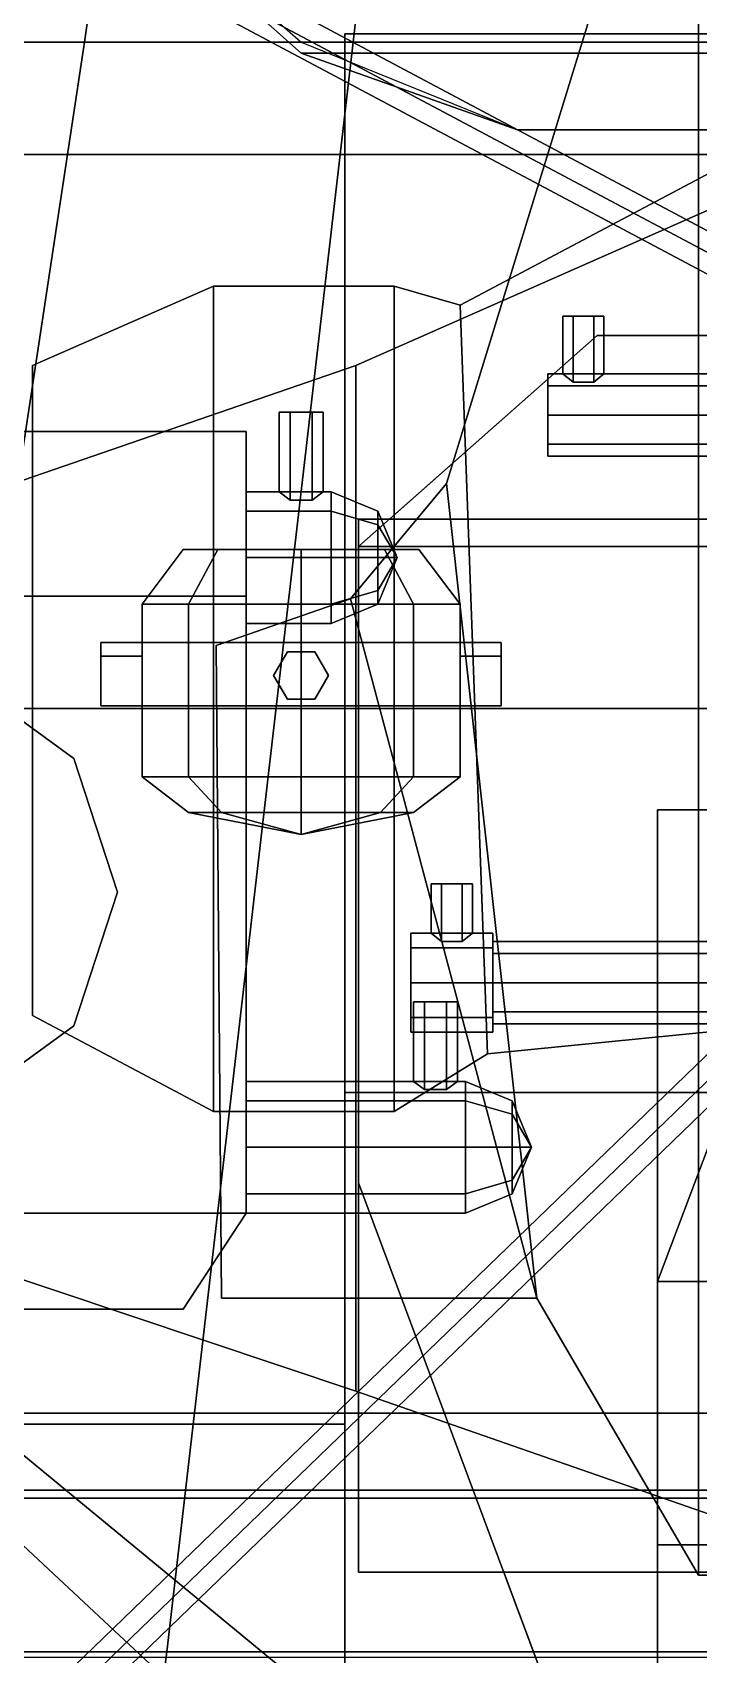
# Model space of a CAD drawing. Extents: x -14 to 14, y -80 to 101.
# Drawn here: x -4.48 to -2.05, y 37.86 to 43.77 of the extents above; entities that cross this region are included whole.
import ezdxf

# ---------------------------------------------------------------- set-up
doc = ezdxf.new("R2010")
doc.units = 0
doc.layers.get('0').update_dxf_attribs({"linetype": 'CONTINUOUS'})
for name, color, linetype in [('CITADELLE', 3, 'CONTINUOUS'), ('PLATFORMS', 6, 'CONTINUOUS'), ('RANGEFINDERS', 2, 'CONTINUOUS'), ('SUPERSTRUCTURE', 4, 'CONTINUOUS')]:
    doc.layers.add(name, color=color, linetype=linetype)

msp = doc.modelspace()

# ---------------------------------------------------------------- linework, layer by layer
for points in [[(-5.47, 49.67, -8.76), (-4.32, 49.67, -9.13), (-5.1, 43.74, -9.13), (-6.47, 43.74, -8.76)], [(-4.32, 49.67, -9.13), (-3.44, 49.67, -9.3), (-4.29, 43.74, -9.3), (-5.1, 43.74, -9.13)], [(-3.44, 49.67, -9.3), (-2.64, 49.67, -9.42), (-3.31, 43.74, -9.42), (-4.29, 43.74, -9.3)], [(-2.64, 49.67, -9.42), (-1.03, 49.67, -9.51), (-1.23, 43.74, -9.51), (-3.31, 43.74, -9.42)], [(-5.1, 43.74, -9.13), (-4.29, 43.74, -9.3), (-5.18, 37.87, -9.3), (-6.04, 37.87, -9.13)], [(-4.29, 43.74, -9.3), (-3.31, 43.74, -9.42), (-3.99, 37.87, -9.42), (-5.18, 37.87, -9.3)], [(-3.31, 43.74, -9.42), (-1.23, 43.74, -9.51), (-2.01, 37.87, -9.51), (-3.99, 37.87, -9.42)], [(-5.18, 37.87, -9.3), (-3.99, 37.87, -9.42), (-4.76, 31.98, -9.42), (-5.91, 31.98, -9.3)], [(-3.99, 37.87, -9.42), (-2.01, 37.87, -9.51), (-2.49, 31.98, -9.51), (-4.76, 31.98, -9.42)], [(-2.01, 37.87, -9.51), (0, 37.87, -9.55), (0, 31.98, -9.55), (-2.49, 31.98, -9.51)]]:
    msp.add_3dface(points)
at = {"layer": 'CITADELLE'}
for points in [[(9.78, 47.5, 4.59), (-9.78, 47.5, 4.59), (-10.26, 43.33, 4.59), (10.26, 43.33, 4.59)], [(10.26, 43.33, 4.59), (-10.26, 43.33, 4.59), (-10.78, 37.85, 4.59), (10.78, 37.85, 4.59)]]:
    msp.add_3dface(points, dxfattribs=at)
at = {"layer": 'PLATFORMS'}
for points in [[(-4.7, 46.74, 8.67), (-4.7, 38.46, 8.67), (4.7, 38.46, 8.67), (4.7, 46.74, 8.67)], [(4.7, 46.74, 8.45), (4.7, 38.46, 8.45), (-4.7, 38.46, 8.45), (-4.7, 46.74, 8.45)], [(0, 46.73, 27.2), (0, 38.15, 27.2), (-2.05, 38.15, 27.2), (-2.05, 45.12, 27.2)], [(-2.05, 38.15, 27.35), (0, 38.15, 27.35), (0, 46.73, 27.35), (-2.05, 45.12, 27.35)], [(0.0329, 41.9618, 27.28), (0, 41.9, 27.21), (-8.388, 46.36, 27.21), (-8.3551, 46.4218, 27.28)], [(0, 41.9, 27.35), (0.0329, 41.9618, 27.28), (-8.3551, 46.4218, 27.28), (-8.388, 46.36, 27.35)], [(-0.0329, 41.8382, 27.28), (0, 41.9, 27.35), (-8.388, 46.36, 27.35), (-8.4209, 46.2982, 27.28)], [(0, 41.9, 27.21), (-0.0329, 41.8382, 27.28), (-8.4209, 46.2982, 27.28), (-8.388, 46.36, 27.21)], [(-2.05, 45.12, 27.2), (-2.05, 38.15, 27.2), (-2.64, 39.16, 27.2), (-2.97, 42.13, 27.2)], [(-2.64, 39.16, 27.35), (-2.05, 38.15, 27.35), (-2.05, 45.12, 27.35), (-2.97, 42.13, 27.35)], [(-2.97, 42.13, 27.35), (-2.05, 45.12, 27.35), (-2.05, 45.12, 27.2), (-2.97, 42.13, 27.2)], [(-4.7, 44.66, 10.78), (-4.7, 38.74, 10.78), (4.7, 38.74, 10.78), (4.7, 44.66, 10.78)], [(4.7, 44.66, 10.56), (4.7, 38.74, 10.56), (-4.7, 38.74, 10.56), (-4.7, 44.66, 10.56)], [(-4.7, 44.66, 12.89), (-4.7, 38.43, 12.89), (4.7, 38.43, 12.89), (4.7, 44.66, 12.89)], [(4.7, 44.66, 12.67), (4.7, 38.43, 12.67), (-4.7, 38.43, 12.67), (-4.7, 44.66, 12.67)], [(-4.7, 44.66, 15.03), (-4.7, 37.45, 15.03), (4.7, 37.45, 15.03), (4.7, 44.66, 15.03)], [(4.7, 44.66, 14.81), (4.7, 37.45, 14.81), (-4.7, 37.45, 14.81), (-4.7, 44.66, 14.81)], [(4.14, 44.27, 14.81), (3.5, 43.7, 14.81), (-3.5, 43.7, 14.81), (-4.14, 44.27, 14.81)], [(-4.14, 44.27, 14.81), (-3.5, 43.7, 14.81), (-3.5, 43.7, 15.03), (-4.14, 44.27, 15.03)], [(-3.5, 43.74, 15.53), (3.5, 43.74, 15.53), (4.1, 44.27, 15.53), (-4.1, 44.27, 15.53)], [(-2.71, 43.42, 15.53), (2.71, 43.42, 15.53), (3.5, 43.74, 15.53), (-3.5, 43.74, 15.53)], [(3.5, 43.7, 14.81), (2.71, 43.42, 14.81), (-2.71, 43.42, 14.81), (-3.5, 43.7, 14.81)], [(-3.5, 43.7, 14.81), (-2.71, 43.42, 14.81), (-2.71, 43.42, 15.03), (-3.5, 43.7, 15.03)], [(-1.01, 43.57, 19.55), (-0.75, 37.9334, 19.55), (-3.3, 38.82, 19.55), (-3.3, 42.56, 19.55)], [(-1.01, 43.57, 19.77), (-1.01, 43.57, 19.55), (-3.3, 42.56, 19.55), (-3.3, 42.56, 19.77)], [(-3.3, 42.56, 19.77), (-3.3, 38.82, 19.77), (-0.75, 37.9334, 19.77), (-1.01, 43.57, 19.77)], [(-1.41, 43.58, 23.83), (-1.41, 40.19, 23.83), (-2.82, 40.05, 23.83), (-2.92, 42.78, 23.83)], [(-2.82, 40.05, 23.98), (-1.41, 40.19, 23.98), (-1.41, 43.58, 23.98), (-2.92, 42.78, 23.98)], [(-2.92, 42.78, 23.98), (-1.41, 43.58, 23.98), (-1.41, 43.58, 23.83), (-2.92, 42.78, 23.83)], [(-2.71, 43.42, 14.81), (2.71, 43.42, 14.81), (2.71, 43.42, 15.53), (-2.71, 43.42, 15.53)], [(-3.82, 42.85, 23.83), (-3.82, 39.84, 23.83), (-4.48, 40.19, 23.83), (-4.48, 42.56, 23.83)], [(-4.48, 40.19, 23.98), (-3.82, 39.84, 23.98), (-3.82, 42.85, 23.98), (-4.48, 42.56, 23.98)], [(-4.48, 42.56, 23.98), (-3.82, 42.85, 23.98), (-3.82, 42.85, 23.83), (-4.48, 42.56, 23.83)], [(-3.16, 42.85, 23.83), (-3.16, 39.84, 23.83), (-3.82, 39.84, 23.83), (-3.82, 42.85, 23.83)], [(-3.82, 39.84, 23.98), (-3.16, 39.84, 23.98), (-3.16, 42.85, 23.98), (-3.82, 42.85, 23.98)], [(-3.82, 42.85, 23.98), (-3.16, 42.85, 23.98), (-3.16, 42.85, 23.83), (-3.82, 42.85, 23.83)], [(-2.92, 42.78, 23.83), (-2.82, 40.05, 23.83), (-3.16, 39.84, 23.83), (-3.16, 42.85, 23.83)], [(-3.16, 39.84, 23.98), (-2.82, 40.05, 23.98), (-2.92, 42.78, 23.98), (-3.16, 42.85, 23.98)], [(-3.16, 42.85, 23.98), (-2.92, 42.78, 23.98), (-2.92, 42.78, 23.83), (-3.16, 42.85, 23.83)], [(-5.51, 41.8, 19.77), (-5.51, 39.56, 19.77), (-3.3, 38.82, 19.77), (-3.3, 42.56, 19.77)], [(-3.3, 42.56, 19.77), (-3.3, 42.56, 19.55), (-5.51, 41.8, 19.55), (-5.51, 41.8, 19.77)], [(-3.3, 42.56, 19.55), (-3.3, 38.82, 19.55), (-5.51, 39.56, 19.55), (-5.51, 41.8, 19.55)], [(-2.97, 42.13, 27.2), (-2.64, 39.16, 27.2), (-2.64, 39.16, 27.2), (-3.32, 41.71, 27.2)], [(-2.64, 39.16, 27.35), (-2.64, 39.16, 27.35), (-2.97, 42.13, 27.35), (-3.32, 41.71, 27.35)], [(-3.32, 41.71, 27.35), (-2.97, 42.13, 27.35), (-2.97, 42.13, 27.2), (-3.32, 41.71, 27.2)], [(3.29, 42, 18.92), (3.29, 38.16, 18.92), (-3.29, 38.16, 18.92), (-3.29, 42, 18.92)], [(-3.29, 42, 19.06), (-3.29, 38.16, 19.06), (3.29, 38.16, 19.06), (3.29, 42, 19.06)], [(-3.29, 42, 18.92), (-3.29, 38.16, 18.92), (-3.29, 38.16, 19.06), (-3.29, 42, 19.06)], [(3.29, 42, 18.92), (-3.29, 42, 18.92), (-3.29, 42, 19.06), (3.29, 42, 19.06)], [(-0.0486, 41.9504, 27.28), (0, 41.9, 27.21), (-6.8337, 35.3007, 27.21), (-6.8824, 35.3511, 27.28)], [(0, 41.9, 27.35), (-0.0486, 41.9504, 27.28), (-6.8824, 35.3511, 27.28), (-6.8337, 35.3007, 27.35)], [(0.0486, 41.8496, 27.28), (0, 41.9, 27.35), (-6.8337, 35.3007, 27.35), (-6.7851, 35.2504, 27.28)], [(0, 41.9, 27.21), (0.0486, 41.8496, 27.28), (-6.7851, 35.2504, 27.28), (-6.8337, 35.3007, 27.21)], [(-3.32, 41.71, 27.2), (-2.64, 39.16, 27.2), (-3.79, 39.16, 27.2), (-3.81, 41.54, 27.2)], [(-3.79, 39.16, 27.35), (-2.64, 39.16, 27.35), (-3.32, 41.71, 27.35), (-3.81, 41.54, 27.35)], [(-3.81, 41.54, 27.35), (-3.32, 41.71, 27.35), (-3.32, 41.71, 27.2), (-3.81, 41.54, 27.2)], [(-3.81, 41.54, 27.2), (-3.79, 39.16, 27.2), (-3.79, 39.16, 27.35), (-3.81, 41.54, 27.35)], [(-4.7, 41.31, 17.08), (-4.7, 35.81, 17.08), (4.7, 35.81, 17.08), (4.7, 41.31, 17.08)], [(4.7, 41.31, 17.08), (4.7, 41.31, 16.86), (-4.7, 41.31, 16.86), (-4.7, 41.31, 17.08)], [(4.7, 41.31, 16.86), (4.7, 35.81, 16.86), (-4.7, 35.81, 16.86), (-4.7, 41.31, 16.86)], [(-4.48, 40.19, 23.83), (-3.82, 39.84, 23.83), (-3.82, 39.84, 23.98), (-4.48, 40.19, 23.98)], [(-2.82, 40.05, 23.83), (-1.41, 40.19, 23.83), (-1.41, 40.19, 23.98), (-2.82, 40.05, 23.98)], [(-3.16, 39.84, 23.83), (-2.82, 40.05, 23.83), (-2.82, 40.05, 23.98), (-3.16, 39.84, 23.98)], [(-3.82, 39.84, 23.83), (-3.16, 39.84, 23.83), (-3.16, 39.84, 23.98), (-3.82, 39.84, 23.98)], [(-5.51, 39.56, 19.77), (-5.51, 39.56, 19.55), (-3.3, 38.82, 19.55), (-3.3, 38.82, 19.77)], [(-3.79, 39.16, 27.2), (-2.64, 39.16, 27.2), (-2.64, 39.16, 27.35), (-3.79, 39.16, 27.35)], [(-2.64, 39.16, 27.2), (-2.05, 38.15, 27.2), (-2.05, 38.15, 27.35), (-2.64, 39.16, 27.35)], [(-3.3, 38.82, 19.77), (-3.3, 38.82, 19.55), (-0.75, 37.9334, 19.55), (-0.75, 37.9334, 19.77)], [(-4.7, 38.74, 10.78), (-2.15, 36.64, 10.78), (2.15, 36.64, 10.78), (4.7, 38.74, 10.78)], [(-4.7, 38.74, 10.56), (-2.15, 36.64, 10.56), (-2.15, 36.64, 10.78), (-4.7, 38.74, 10.78)], [(4.7, 38.74, 10.56), (2.15, 36.64, 10.56), (-2.15, 36.64, 10.56), (-4.7, 38.74, 10.56)], [(-4.7, 38.46, 8.67), (-4.7, 38.46, 8.45), (4.7, 38.46, 8.45), (4.7, 38.46, 8.67)], [(-4.7, 38.43, 12.89), (-2.15, 36.05, 12.89), (2.15, 36.05, 12.89), (4.7, 38.43, 12.89)], [(-4.7, 38.43, 12.67), (-2.15, 36.05, 12.67), (-2.15, 36.05, 12.89), (-4.7, 38.43, 12.89)], [(4.7, 38.43, 12.67), (2.15, 36.05, 12.67), (-2.15, 36.05, 12.67), (-4.7, 38.43, 12.67)], [(-3.29, 38.16, 18.92), (-0.75, 38.16, 18.92), (-0.75, 38.16, 19.06), (-3.29, 38.16, 19.06)]]:
    msp.add_3dface(points, dxfattribs=at)
at = {"layer": 'RANGEFINDERS'}
for points in [[(-2.545, 42.53, 30.16), (-2.5075, 42.5, 30.225), (-2.5075, 42.74, 30.225), (-2.545, 42.74, 30.16)], [(-2.5075, 42.5, 30.095), (-2.545, 42.53, 30.16), (-2.545, 42.74, 30.16), (-2.5075, 42.74, 30.095)], [(-2.4325, 42.74, 30.095), (-2.5075, 42.74, 30.095), (-2.545, 42.74, 30.16), (-2.395, 42.74, 30.16)], [(-2.395, 42.74, 30.16), (-2.545, 42.74, 30.16), (-2.5075, 42.74, 30.225), (-2.4325, 42.74, 30.225)], [(-2.5075, 42.5, 30.225), (-2.4325, 42.5, 30.225), (-2.4325, 42.74, 30.225), (-2.5075, 42.74, 30.225)], [(-2.4325, 42.5, 30.095), (-2.5075, 42.5, 30.095), (-2.5075, 42.74, 30.095), (-2.4325, 42.74, 30.095)], [(-2.4325, 42.5, 30.225), (-2.395, 42.53, 30.16), (-2.395, 42.74, 30.16), (-2.4325, 42.74, 30.225)], [(-2.395, 42.53, 30.16), (-2.4325, 42.5, 30.095), (-2.4325, 42.74, 30.095), (-2.395, 42.74, 30.16)], [(-2.6, 42.53, 30.16), (-2.6, 42.2739, 30.2661), (-2.6, 42.38, 30.31), (-2.6, 42.4861, 30.2661)], [(-2.6, 42.4861, 30.0539), (-2.6, 42.23, 30.16), (-2.6, 42.2739, 30.2661), (-2.6, 42.53, 30.16)], [(-1.18, 42.4861, 30.2661), (-1.18, 42.53, 30.16), (-2.6, 42.53, 30.16), (-2.6, 42.4861, 30.2661)], [(-1.18, 42.53, 30.16), (-1.18, 42.4861, 30.0539), (-2.6, 42.4861, 30.0539), (-2.6, 42.53, 30.16)], [(-2.6, 42.38, 30.01), (-2.6, 42.2739, 30.0539), (-2.6, 42.23, 30.16), (-2.6, 42.4861, 30.0539)], [(-1.18, 42.4861, 30.0539), (-1.18, 42.38, 30.01), (-2.6, 42.38, 30.01), (-2.6, 42.4861, 30.0539)], [(-1.18, 42.38, 30.31), (-1.18, 42.4861, 30.2661), (-2.6, 42.4861, 30.2661), (-2.6, 42.38, 30.31)], [(-3.58, 42.1, 21.3), (-3.54, 42.07, 21.3693), (-3.54, 42.39, 21.3693), (-3.58, 42.39, 21.3)], [(-3.54, 42.07, 21.2307), (-3.58, 42.1, 21.3), (-3.58, 42.39, 21.3), (-3.54, 42.39, 21.2307)], [(-3.54, 42.39, 21.3693), (-3.46, 42.39, 21.3693), (-3.42, 42.39, 21.3), (-3.58, 42.39, 21.3)], [(-3.58, 42.39, 21.3), (-3.42, 42.39, 21.3), (-3.46, 42.39, 21.2307), (-3.54, 42.39, 21.2307)], [(-3.54, 42.07, 21.3693), (-3.46, 42.07, 21.3693), (-3.46, 42.39, 21.3693), (-3.54, 42.39, 21.3693)], [(-3.46, 42.07, 21.2307), (-3.54, 42.07, 21.2307), (-3.54, 42.39, 21.2307), (-3.46, 42.39, 21.2307)], [(-3.46, 42.07, 21.3693), (-3.42, 42.1, 21.3), (-3.42, 42.39, 21.3), (-3.46, 42.39, 21.3693)], [(-3.42, 42.1, 21.3), (-3.46, 42.07, 21.2307), (-3.46, 42.39, 21.2307), (-3.42, 42.39, 21.3)], [(-1.18, 42.38, 30.01), (-1.18, 42.2739, 30.0539), (-2.6, 42.2739, 30.0539), (-2.6, 42.38, 30.01)], [(-1.18, 42.2739, 30.2661), (-1.18, 42.38, 30.31), (-2.6, 42.38, 30.31), (-2.6, 42.2739, 30.2661)], [(-3.7, 41.72, 22.41), (-3.7, 42.32, 21.41), (-6.3, 42.32, 21.41), (-6.3, 41.72, 22.41)], [(-3.7, 42.32, 20.41), (-3.7, 39.47, 20.41), (-6.3, 39.47, 20.41), (-6.3, 42.32, 20.41)], [(-3.7, 42.32, 21.41), (-3.7, 42.32, 20.41), (-6.3, 42.32, 20.41), (-6.3, 42.32, 21.41)], [(-3.7, 39.47, 22.41), (-3.7, 39.47, 21.41), (-3.7, 42.32, 21.41), (-3.7, 41.72, 22.41)], [(-3.7, 39.47, 21.41), (-3.7, 39.47, 20.41), (-3.7, 42.32, 20.41), (-3.7, 42.32, 21.41)], [(-1.18, 42.2739, 30.0539), (-1.18, 42.23, 30.16), (-2.6, 42.23, 30.16), (-2.6, 42.2739, 30.0539)], [(-1.18, 42.23, 30.16), (-1.18, 42.2739, 30.2661), (-2.6, 42.2739, 30.2661), (-2.6, 42.23, 30.16)], [(-3.7, 42.1, 21.3), (-3.7, 42.0297, 21.4697), (-3.39, 42.0297, 21.4697), (-3.39, 42.1, 21.3)], [(-3.7, 42.0297, 21.1303), (-3.7, 42.1, 21.3), (-3.39, 42.1, 21.3), (-3.39, 42.0297, 21.1303)], [(-3.2203, 41.98, 21.18), (-3.39, 42.0297, 21.1303), (-3.39, 42.1, 21.3), (-3.2203, 42.0297, 21.3)], [(-3.2203, 42.0297, 21.3), (-3.39, 42.1, 21.3), (-3.39, 42.0297, 21.4697), (-3.2203, 41.98, 21.42)], [(-3.7, 42.0297, 21.4697), (-3.7, 41.86, 21.54), (-3.39, 41.86, 21.54), (-3.39, 42.0297, 21.4697)], [(-3.7, 41.86, 21.06), (-3.7, 42.0297, 21.1303), (-3.39, 42.0297, 21.1303), (-3.39, 41.86, 21.06)], [(-3.2203, 41.86, 21.1303), (-3.39, 41.86, 21.06), (-3.39, 42.0297, 21.1303), (-3.2203, 41.98, 21.18)], [(-3.2203, 41.98, 21.42), (-3.39, 42.0297, 21.4697), (-3.39, 41.86, 21.54), (-3.2203, 41.86, 21.4697)], [(-3.15, 41.86, 21.3), (-3.2203, 41.98, 21.18), (-3.2203, 42.0297, 21.3), (-3.15, 41.86, 21.3)], [(-3.15, 41.86, 21.3), (-3.2203, 42.0297, 21.3), (-3.2203, 41.98, 21.42), (-3.15, 41.86, 21.3)], [(-3.15, 41.86, 21.3), (-3.2203, 41.86, 21.1303), (-3.2203, 41.98, 21.18), (-3.15, 41.86, 21.3)], [(-3.15, 41.86, 21.3), (-3.2203, 41.98, 21.42), (-3.2203, 41.86, 21.4697), (-3.15, 41.86, 21.3)], [(-3.7, 41.86, 21.54), (-3.7, 41.6903, 21.4697), (-3.39, 41.6903, 21.4697), (-3.39, 41.86, 21.54)], [(-3.7, 41.6903, 21.1303), (-3.7, 41.86, 21.06), (-3.39, 41.86, 21.06), (-3.39, 41.6903, 21.1303)], [(-3.2203, 41.74, 21.18), (-3.39, 41.6903, 21.1303), (-3.39, 41.86, 21.06), (-3.2203, 41.86, 21.1303)], [(-3.2203, 41.86, 21.4697), (-3.39, 41.86, 21.54), (-3.39, 41.6903, 21.4697), (-3.2203, 41.74, 21.42)], [(-3.15, 41.86, 21.3), (-3.2203, 41.6903, 21.3), (-3.2203, 41.74, 21.18), (-3.15, 41.86, 21.3)], [(-3.15, 41.86, 21.3), (-3.2203, 41.74, 21.18), (-3.2203, 41.86, 21.1303), (-3.15, 41.86, 21.3)], [(-3.15, 41.86, 21.3), (-3.2203, 41.86, 21.4697), (-3.2203, 41.74, 21.42), (-3.15, 41.86, 21.3)], [(-3.15, 41.86, 21.3), (-3.2203, 41.74, 21.42), (-3.2203, 41.6903, 21.3), (-3.15, 41.86, 21.3)], [(-6.3, 41.72, 22.41), (-6.3, 39.47, 22.41), (-3.7, 39.47, 22.41), (-3.7, 41.72, 22.41)], [(-3.2203, 41.6903, 21.3), (-3.39, 41.62, 21.3), (-3.39, 41.6903, 21.1303), (-3.2203, 41.74, 21.18)], [(-3.2203, 41.74, 21.42), (-3.39, 41.6903, 21.4697), (-3.39, 41.62, 21.3), (-3.2203, 41.6903, 21.3)], [(-3.7, 41.6903, 21.4697), (-3.7, 41.62, 21.3), (-3.39, 41.62, 21.3), (-3.39, 41.6903, 21.4697)], [(-3.7, 41.62, 21.3), (-3.7, 41.6903, 21.1303), (-3.39, 41.6903, 21.1303), (-3.39, 41.62, 21.3)], [(-4.3285, 41.1279, 19.77), (-4.7435, 41.4294, 19.77), (-4.7435, 41.4294, 20.41), (-4.3285, 41.1279, 20.41)], [(-4.17, 40.64, 19.77), (-4.3285, 41.1279, 19.77), (-4.3285, 41.1279, 20.41), (-4.17, 40.64, 20.41)], [(-4.3285, 40.1521, 19.77), (-4.17, 40.64, 19.77), (-4.17, 40.64, 20.41), (-4.3285, 40.1521, 20.41)], [(-2.875, 40.67, 29.73), (-3.025, 40.67, 29.73), (-2.9875, 40.67, 29.795), (-2.9125, 40.67, 29.795)], [(-2.9125, 40.67, 29.665), (-2.9875, 40.67, 29.665), (-3.025, 40.67, 29.73), (-2.875, 40.67, 29.73)], [(-3.025, 40.49, 29.73), (-2.9875, 40.46, 29.795), (-2.9875, 40.67, 29.795), (-3.025, 40.67, 29.73)], [(-2.9875, 40.46, 29.665), (-3.025, 40.49, 29.73), (-3.025, 40.67, 29.73), (-2.9875, 40.67, 29.665)], [(-2.9875, 40.46, 29.795), (-2.9125, 40.46, 29.795), (-2.9125, 40.67, 29.795), (-2.9875, 40.67, 29.795)], [(-2.9125, 40.46, 29.665), (-2.9875, 40.46, 29.665), (-2.9875, 40.67, 29.665), (-2.9125, 40.67, 29.665)], [(-2.9125, 40.46, 29.795), (-2.875, 40.49, 29.73), (-2.875, 40.67, 29.73), (-2.9125, 40.67, 29.795)], [(-2.875, 40.49, 29.73), (-2.9125, 40.46, 29.665), (-2.9125, 40.67, 29.665), (-2.875, 40.67, 29.73)], [(-3.1, 40.49, 29.73), (-3.1, 40.1827, 29.8573), (-3.1, 40.31, 29.91), (-3.1, 40.4373, 29.8573)], [(-3.1, 40.4373, 29.6027), (-3.1, 40.13, 29.73), (-3.1, 40.1827, 29.8573), (-3.1, 40.49, 29.73)], [(-2.8, 40.4373, 29.8573), (-2.8, 40.49, 29.73), (-3.1, 40.49, 29.73), (-3.1, 40.4373, 29.8573)], [(-2.8, 40.49, 29.73), (-2.8, 40.4373, 29.6027), (-3.1, 40.4373, 29.6027), (-3.1, 40.49, 29.73)], [(-2.8, 40.46, 29.73), (-2.8, 40.4161, 29.6239), (-2.8, 40.4373, 29.6027), (-2.8, 40.49, 29.73)], [(-2.8, 40.4161, 29.8361), (-2.8, 40.46, 29.73), (-2.8, 40.49, 29.73), (-2.8, 40.4373, 29.8573)], [(-1.18, 40.46, 29.73), (-1.18, 40.4161, 29.6239), (-2.8, 40.4161, 29.6239), (-2.8, 40.46, 29.73)], [(-1.18, 40.4161, 29.8361), (-1.18, 40.46, 29.73), (-2.8, 40.46, 29.73), (-2.8, 40.4161, 29.8361)], [(-3.1, 40.31, 29.55), (-3.1, 40.1827, 29.6027), (-3.1, 40.13, 29.73), (-3.1, 40.4373, 29.6027)], [(-2.8, 40.31, 29.91), (-2.8, 40.4373, 29.8573), (-3.1, 40.4373, 29.8573), (-3.1, 40.31, 29.91)], [(-2.8, 40.4373, 29.6027), (-2.8, 40.31, 29.55), (-3.1, 40.31, 29.55), (-3.1, 40.4373, 29.6027)], [(-2.8, 40.4161, 29.6239), (-2.8, 40.31, 29.58), (-2.8, 40.31, 29.55), (-2.8, 40.4373, 29.6027)], [(-2.8, 40.31, 29.88), (-2.8, 40.4161, 29.8361), (-2.8, 40.4373, 29.8573), (-2.8, 40.31, 29.91)], [(-1.18, 40.4161, 29.6239), (-1.18, 40.31, 29.58), (-2.8, 40.31, 29.58), (-2.8, 40.4161, 29.6239)], [(-1.18, 40.31, 29.88), (-1.18, 40.4161, 29.8361), (-2.8, 40.4161, 29.8361), (-2.8, 40.31, 29.88)], [(-2.8, 40.1827, 29.8573), (-2.8, 40.31, 29.91), (-3.1, 40.31, 29.91), (-3.1, 40.1827, 29.8573)], [(-2.8, 40.31, 29.55), (-2.8, 40.1827, 29.6027), (-3.1, 40.1827, 29.6027), (-3.1, 40.31, 29.55)], [(-2.8, 40.2039, 29.8361), (-2.8, 40.31, 29.88), (-2.8, 40.31, 29.91), (-2.8, 40.1827, 29.8573)], [(-2.8, 40.31, 29.58), (-2.8, 40.2039, 29.6239), (-2.8, 40.1827, 29.6027), (-2.8, 40.31, 29.55)], [(-1.18, 40.31, 29.58), (-1.18, 40.2039, 29.6239), (-2.8, 40.2039, 29.6239), (-2.8, 40.31, 29.58)], [(-1.18, 40.2039, 29.8361), (-1.18, 40.31, 29.88), (-2.8, 40.31, 29.88), (-2.8, 40.2039, 29.8361)], [(-3.09, 40.24, 22.01), (-2.93, 40.24, 22.01), (-2.97, 40.24, 21.9407), (-3.05, 40.24, 21.9407)], [(-3.05, 40.24, 22.0793), (-2.97, 40.24, 22.0793), (-2.93, 40.24, 22.01), (-3.09, 40.24, 22.01)], [(-3.05, 39.92, 21.9407), (-3.09, 39.95, 22.01), (-3.09, 40.24, 22.01), (-3.05, 40.24, 21.9407)], [(-3.09, 39.95, 22.01), (-3.05, 39.92, 22.0793), (-3.05, 40.24, 22.0793), (-3.09, 40.24, 22.01)], [(-2.97, 39.92, 21.9407), (-3.05, 39.92, 21.9407), (-3.05, 40.24, 21.9407), (-2.97, 40.24, 21.9407)], [(-3.05, 39.92, 22.0793), (-2.97, 39.92, 22.0793), (-2.97, 40.24, 22.0793), (-3.05, 40.24, 22.0793)], [(-2.93, 39.95, 22.01), (-2.97, 39.92, 21.9407), (-2.97, 40.24, 21.9407), (-2.93, 40.24, 22.01)], [(-2.97, 39.92, 22.0793), (-2.93, 39.95, 22.01), (-2.93, 40.24, 22.01), (-2.97, 40.24, 22.0793)], [(-2.8, 40.13, 29.73), (-2.8, 40.1827, 29.8573), (-3.1, 40.1827, 29.8573), (-3.1, 40.13, 29.73)], [(-2.8, 40.1827, 29.6027), (-2.8, 40.13, 29.73), (-3.1, 40.13, 29.73), (-3.1, 40.1827, 29.6027)], [(-2.8, 40.16, 29.73), (-2.8, 40.2039, 29.8361), (-2.8, 40.1827, 29.8573), (-2.8, 40.13, 29.73)], [(-2.8, 40.2039, 29.6239), (-2.8, 40.16, 29.73), (-2.8, 40.13, 29.73), (-2.8, 40.1827, 29.6027)], [(-1.18, 40.2039, 29.6239), (-1.18, 40.16, 29.73), (-2.8, 40.16, 29.73), (-2.8, 40.2039, 29.6239)], [(-1.18, 40.16, 29.73), (-1.18, 40.2039, 29.8361), (-2.8, 40.2039, 29.8361), (-2.8, 40.16, 29.73)], [(-4.7435, 39.8506, 19.77), (-4.3285, 40.1521, 19.77), (-4.3285, 40.1521, 20.41), (-4.7435, 39.8506, 20.41)], [(-3.7, 39.8797, 21.8403), (-3.7, 39.95, 22.01), (-2.9, 39.95, 22.01), (-2.9, 39.8797, 21.8403)], [(-3.7, 39.95, 22.01), (-3.7, 39.8797, 22.1797), (-2.9, 39.8797, 22.1797), (-2.9, 39.95, 22.01)], [(-2.7303, 39.8797, 22.01), (-2.9, 39.95, 22.01), (-2.9, 39.8797, 22.1797), (-2.7303, 39.83, 22.13)], [(-2.7303, 39.83, 21.89), (-2.9, 39.8797, 21.8403), (-2.9, 39.95, 22.01), (-2.7303, 39.8797, 22.01)], [(-3.7, 39.71, 21.77), (-3.7, 39.8797, 21.8403), (-2.9, 39.8797, 21.8403), (-2.9, 39.71, 21.77)], [(-3.7, 39.8797, 22.1797), (-3.7, 39.71, 22.25), (-2.9, 39.71, 22.25), (-2.9, 39.8797, 22.1797)], [(-2.7303, 39.83, 22.13), (-2.9, 39.8797, 22.1797), (-2.9, 39.71, 22.25), (-2.7303, 39.71, 22.1797)], [(-2.7303, 39.71, 21.8403), (-2.9, 39.71, 21.77), (-2.9, 39.8797, 21.8403), (-2.7303, 39.83, 21.89)], [(-2.66, 39.71, 22.01), (-2.7303, 39.8797, 22.01), (-2.7303, 39.83, 22.13), (-2.66, 39.71, 22.01)], [(-2.66, 39.71, 22.01), (-2.7303, 39.83, 21.89), (-2.7303, 39.8797, 22.01), (-2.66, 39.71, 22.01)], [(-2.66, 39.71, 22.01), (-2.7303, 39.83, 22.13), (-2.7303, 39.71, 22.1797), (-2.66, 39.71, 22.01)], [(-2.66, 39.71, 22.01), (-2.7303, 39.71, 21.8403), (-2.7303, 39.83, 21.89), (-2.66, 39.71, 22.01)], [(-3.7, 39.5403, 21.8403), (-3.7, 39.71, 21.77), (-2.9, 39.71, 21.77), (-2.9, 39.5403, 21.8403)], [(-3.7, 39.71, 22.25), (-3.7, 39.5403, 22.1797), (-2.9, 39.5403, 22.1797), (-2.9, 39.71, 22.25)], [(-2.7303, 39.71, 22.1797), (-2.9, 39.71, 22.25), (-2.9, 39.5403, 22.1797), (-2.7303, 39.59, 22.13)], [(-2.7303, 39.59, 21.89), (-2.9, 39.5403, 21.8403), (-2.9, 39.71, 21.77), (-2.7303, 39.71, 21.8403)], [(-2.66, 39.71, 22.01), (-2.7303, 39.59, 22.13), (-2.7303, 39.5403, 22.01), (-2.66, 39.71, 22.01)], [(-2.66, 39.71, 22.01), (-2.7303, 39.71, 22.1797), (-2.7303, 39.59, 22.13), (-2.66, 39.71, 22.01)], [(-2.66, 39.71, 22.01), (-2.7303, 39.59, 21.89), (-2.7303, 39.71, 21.8403), (-2.66, 39.71, 22.01)], [(-2.66, 39.71, 22.01), (-2.7303, 39.5403, 22.01), (-2.7303, 39.59, 21.89), (-2.66, 39.71, 22.01)], [(-2.7303, 39.59, 22.13), (-2.9, 39.5403, 22.1797), (-2.9, 39.47, 22.01), (-2.7303, 39.5403, 22.01)], [(-2.7303, 39.5403, 22.01), (-2.9, 39.47, 22.01), (-2.9, 39.5403, 21.8403), (-2.7303, 39.59, 21.89)], [(-3.7, 39.47, 22.01), (-3.7, 39.5403, 21.8403), (-2.9, 39.5403, 21.8403), (-2.9, 39.47, 22.01)], [(-3.7, 39.5403, 22.1797), (-3.7, 39.47, 22.01), (-2.9, 39.47, 22.01), (-2.9, 39.5403, 22.1797)], [(-6.3, 39.47, 22.41), (-6.07, 39.12, 22.41), (-3.93, 39.12, 22.41), (-3.7, 39.47, 22.41)], [(-3.7, 39.47, 20.41), (-3.93, 39.12, 20.41), (-6.07, 39.12, 20.41), (-6.3, 39.47, 20.41)], [(-3.93, 39.12, 22.41), (-3.93, 39.12, 20.41), (-3.7, 39.47, 20.41), (-3.7, 39.47, 22.41)], [(-6.07, 39.12, 22.41), (-6.07, 39.12, 20.41), (-3.93, 39.12, 20.41), (-3.93, 39.12, 22.41)]]:
    msp.add_3dface(points, dxfattribs=at)
at = {"layer": 'SUPERSTRUCTURE'}
for points in [[(-3.34, 43.77, 8.45), (-3.34, 39.91, 8.45), (3.34, 39.91, 8.45), (3.34, 43.77, 8.45)], [(-3.34, 43.77, 4.59), (-3.34, 39.91, 4.59), (-3.34, 39.91, 8.45), (-3.34, 43.77, 8.45)], [(3.34, 43.77, 8.45), (3.34, 43.77, 4.59), (-3.34, 43.77, 4.59), (-3.34, 43.77, 8.45)], [(-3.29, 41.9, 17.08), (-2.42, 42.67, 17.08), (2.42, 42.67, 17.08), (3.29, 41.9, 17.08)], [(-2.42, 42.67, 18.92), (-2.42, 42.67, 17.08), (-3.29, 41.9, 17.08), (-3.29, 41.9, 18.92)], [(3.177, 42, 18.92), (2.42, 42.67, 18.92), (-2.42, 42.67, 18.92), (-3.177, 42, 18.92)], [(2.42, 42.67, 18.92), (2.42, 42.67, 17.08), (-2.42, 42.67, 17.08), (-2.42, 42.67, 18.92)], [(-3.9101, 41.69, 24.9499), (-4.08, 41.69, 25.36), (-3.93, 41.89, 25.36), (-3.8041, 41.89, 25.0559)], [(-4.08, 41.69, 25.36), (-3.9101, 41.69, 25.7701), (-3.8041, 41.89, 25.6641), (-3.93, 41.89, 25.36)], [(-3.93, 41.89, 25.36), (-3.1959, 41.89, 25.0559), (-3.5, 41.89, 24.93), (-3.8041, 41.89, 25.0559)], [(-3.8041, 41.89, 25.6641), (-3.07, 41.89, 25.36), (-3.1959, 41.89, 25.0559), (-3.93, 41.89, 25.36)], [(-3.5, 41.69, 24.78), (-3.9101, 41.69, 24.9499), (-3.8041, 41.89, 25.0559), (-3.5, 41.89, 24.93)], [(-3.9101, 41.69, 25.7701), (-3.5, 41.69, 25.94), (-3.5, 41.89, 25.79), (-3.8041, 41.89, 25.6641)], [(-3.5, 41.89, 25.79), (-3.1959, 41.89, 25.6641), (-3.07, 41.89, 25.36), (-3.8041, 41.89, 25.6641)], [(-3.0899, 41.69, 24.9499), (-3.5, 41.69, 24.78), (-3.5, 41.89, 24.93), (-3.1959, 41.89, 25.0559)], [(-3.5, 41.69, 25.94), (-3.0899, 41.69, 25.7701), (-3.1959, 41.89, 25.6641), (-3.5, 41.89, 25.79)], [(-3.29, 41.31, 17.08), (-3.29, 41.9, 17.08), (3.29, 41.9, 17.08), (3.29, 41.31, 17.08)], [(-3.29, 41.9, 18.92), (-3.29, 41.9, 17.08), (-3.29, 39.58, 17.08), (-3.29, 39.58, 18.92)], [(-2.92, 41.69, 25.36), (-3.0899, 41.69, 24.9499), (-3.1959, 41.89, 25.0559), (-3.07, 41.89, 25.36)], [(-3.0899, 41.69, 25.7701), (-2.92, 41.69, 25.36), (-3.07, 41.89, 25.36), (-3.1959, 41.89, 25.6641)], [(-3.9101, 41.06, 24.9499), (-4.08, 41.06, 25.36), (-4.08, 41.69, 25.36), (-3.9101, 41.69, 24.9499)], [(-4.08, 41.06, 25.36), (-3.9101, 41.06, 25.7701), (-3.9101, 41.69, 25.7701), (-4.08, 41.69, 25.36)], [(-3.5, 41.06, 24.78), (-3.9101, 41.06, 24.9499), (-3.9101, 41.69, 24.9499), (-3.5, 41.69, 24.78)], [(-3.9101, 41.06, 25.7701), (-3.5, 41.06, 25.94), (-3.5, 41.69, 25.94), (-3.9101, 41.69, 25.7701)], [(-3.0899, 41.06, 24.9499), (-3.5, 41.06, 24.78), (-3.5, 41.69, 24.78), (-3.0899, 41.69, 24.9499)], [(-3.5, 41.06, 25.94), (-3.0899, 41.06, 25.7701), (-3.0899, 41.69, 25.7701), (-3.5, 41.69, 25.94)], [(-2.92, 41.06, 25.36), (-3.0899, 41.06, 24.9499), (-3.0899, 41.69, 24.9499), (-2.92, 41.69, 25.36)], [(-3.0899, 41.06, 25.7701), (-2.92, 41.06, 25.36), (-2.92, 41.69, 25.36), (-3.0899, 41.69, 25.7701)], [(-4.08, 41.55, 24.38), (-4.08, 41.32, 24.38), (-4.23, 41.32, 24.53), (-4.23, 41.55, 24.53)], [(-2.92, 41.55, 24.38), (-4.08, 41.55, 24.38), (-4.23, 41.55, 24.53), (-2.77, 41.55, 24.53)], [(-4.23, 41.55, 24.53), (-4.23, 41.32, 24.53), (-4.23, 41.32, 25.41), (-4.23, 41.5, 25.41)], [(-4.08, 41.5, 25.41), (-4.08, 41.55, 24.53), (-4.23, 41.55, 24.53), (-4.23, 41.5, 25.41)], [(-2.92, 41.32, 24.38), (-4.08, 41.32, 24.38), (-4.08, 41.55, 24.38), (-2.92, 41.55, 24.38)], [(-4.08, 41.55, 24.53), (-4.08, 41.32, 24.53), (-2.92, 41.32, 24.53), (-2.92, 41.55, 24.53)], [(-4.08, 41.32, 25.41), (-4.08, 41.32, 24.53), (-4.08, 41.55, 24.53), (-4.08, 41.5, 25.41)], [(-2.77, 41.55, 24.53), (-2.77, 41.32, 24.53), (-2.92, 41.32, 24.38), (-2.92, 41.55, 24.38)], [(-2.92, 41.55, 24.53), (-2.92, 41.32, 24.53), (-2.92, 41.32, 25.41), (-2.92, 41.5, 25.41)], [(-2.77, 41.5, 25.41), (-2.77, 41.55, 24.53), (-2.92, 41.55, 24.53), (-2.92, 41.5, 25.41)], [(-2.77, 41.32, 25.41), (-2.77, 41.32, 24.53), (-2.77, 41.55, 24.53), (-2.77, 41.5, 25.41)], [(-4.23, 41.5, 25.41), (-4.23, 41.32, 25.41), (-4.08, 41.32, 25.41), (-4.08, 41.5, 25.41)], [(-3.55, 41.5166, 23.98), (-3.6, 41.43, 23.98), (-3.6, 41.43, 24.38), (-3.55, 41.5166, 24.38)], [(-3.45, 41.5166, 23.98), (-3.55, 41.5166, 23.98), (-3.55, 41.5166, 24.38), (-3.45, 41.5166, 24.38)], [(-3.4, 41.43, 23.98), (-3.45, 41.5166, 23.98), (-3.45, 41.5166, 24.38), (-3.4, 41.43, 24.38)], [(-2.92, 41.5, 25.41), (-2.92, 41.32, 25.41), (-2.77, 41.32, 25.41), (-2.77, 41.5, 25.41)], [(-3.6, 41.43, 23.98), (-3.55, 41.3434, 23.98), (-3.55, 41.3434, 24.38), (-3.6, 41.43, 24.38)], [(-3.45, 41.3434, 23.98), (-3.4, 41.43, 23.98), (-3.4, 41.43, 24.38), (-3.45, 41.3434, 24.38)], [(-2.77, 41.32, 24.53), (-4.23, 41.32, 24.53), (-4.08, 41.32, 24.38), (-2.92, 41.32, 24.38)], [(-4.23, 41.32, 25.41), (-4.23, 41.32, 24.53), (-4.08, 41.32, 24.53), (-4.08, 41.32, 25.41)], [(-3.55, 41.3434, 23.98), (-3.45, 41.3434, 23.98), (-3.45, 41.3434, 24.38), (-3.55, 41.3434, 24.38)], [(-2.92, 41.32, 25.41), (-2.92, 41.32, 24.53), (-2.77, 41.32, 24.53), (-2.77, 41.32, 25.41)], [(-3.9101, 40.93, 25.36), (-4.08, 41.06, 25.36), (-3.9101, 41.06, 24.9499), (-3.79, 40.93, 25.07)], [(-3.79, 40.93, 25.65), (-3.9101, 41.06, 25.7701), (-4.08, 41.06, 25.36), (-3.9101, 40.93, 25.36)], [(-3.79, 40.93, 25.07), (-3.9101, 41.06, 24.9499), (-3.5, 41.06, 24.78), (-3.5, 40.93, 24.9499)], [(-3.5, 40.93, 25.7701), (-3.5, 41.06, 25.94), (-3.9101, 41.06, 25.7701), (-3.79, 40.93, 25.65)], [(-3.5, 40.93, 24.9499), (-3.5, 41.06, 24.78), (-3.0899, 41.06, 24.9499), (-3.21, 40.93, 25.07)], [(-3.21, 40.93, 25.65), (-3.0899, 41.06, 25.7701), (-3.5, 41.06, 25.94), (-3.5, 40.93, 25.7701)], [(-3.21, 40.93, 25.07), (-3.0899, 41.06, 24.9499), (-2.92, 41.06, 25.36), (-3.0899, 40.93, 25.36)], [(-3.0899, 40.93, 25.36), (-2.92, 41.06, 25.36), (-3.0899, 41.06, 25.7701), (-3.21, 40.93, 25.65)], [(-1.55, 40.94, 12.89), (-2.2, 39.22, 12.89), (-2.2, 39.22, 14.81), (-1.55, 40.94, 14.81)], [(-1.55, 40.94, 10.78), (-2.2, 39.22, 10.78), (-2.2, 39.22, 12.67), (-1.55, 40.94, 12.67)], [(-1.55, 40.94, 8.67), (-2.2, 39.22, 8.67), (-2.2, 39.22, 10.56), (-1.55, 40.94, 10.56)], [(2.2, 40.94, 16.86), (2.2, 40.94, 15.03), (-2.2, 40.94, 15.03), (-2.2, 40.94, 16.86)], [(-2.2, 40.94, 15.03), (-2.2, 39.22, 15.03), (-2.2, 39.22, 16.86), (-2.2, 40.94, 16.86)], [(-3.5, 40.85, 25.36), (-3.9101, 40.93, 25.36), (-3.79, 40.93, 25.07), (-3.5, 40.85, 25.36)], [(-3.5, 40.85, 25.36), (-3.79, 40.93, 25.65), (-3.9101, 40.93, 25.36), (-3.5, 40.85, 25.36)], [(-3.5, 40.85, 25.36), (-3.79, 40.93, 25.07), (-3.5, 40.93, 24.9499), (-3.5, 40.85, 25.36)], [(-3.5, 40.85, 25.36), (-3.5, 40.93, 25.7701), (-3.79, 40.93, 25.65), (-3.5, 40.85, 25.36)], [(-3.5, 40.85, 25.36), (-3.21, 40.93, 25.07), (-3.0899, 40.93, 25.36), (-3.5, 40.85, 25.36)], [(-3.5, 40.85, 25.36), (-3.5, 40.93, 24.9499), (-3.21, 40.93, 25.07), (-3.5, 40.85, 25.36)], [(-3.5, 40.85, 25.36), (-3.21, 40.93, 25.65), (-3.5, 40.93, 25.7701), (-3.5, 40.85, 25.36)], [(-3.5, 40.85, 25.36), (-3.0899, 40.93, 25.36), (-3.21, 40.93, 25.65), (-3.5, 40.85, 25.36)], [(-3.34, 39.91, 5.89), (-3.34, 33.22, 5.89), (3.34, 33.22, 5.89), (3.34, 39.91, 5.89)], [(-3.34, 39.91, 4.59), (-3.34, 38.7, 4.59), (-3.34, 38.7, 5.89), (-3.34, 39.91, 5.89)], [(-3.34, 39.91, 8.45), (-3.34, 39.91, 5.89), (3.34, 39.91, 5.89), (3.34, 39.91, 8.45)], [(-3.29, 39.58, 17.08), (-2.38, 37.14, 17.08), (-2.38, 37.14, 18.92), (-3.29, 39.58, 18.92)], [(-2.2, 39.22, 12.89), (-2.2, 37.5, 12.89), (-2.2, 37.5, 14.81), (-2.2, 39.22, 14.81)], [(-2.2, 39.22, 10.78), (-2.2, 38.26, 10.78), (-2.2, 38.26, 12.67), (-2.2, 39.22, 12.67)], [(-2.2, 39.22, 10.56), (-2.2, 39.22, 8.67), (2.2, 39.22, 8.67), (2.2, 39.22, 10.56)], [(-2.2, 39.22, 16.86), (-2.2, 39.22, 15.03), (2.2, 39.22, 15.03), (2.2, 39.22, 16.86)], [(-5.17, 38.7, 5.23), (-5.17, 33.9, 5.23), (-3.34, 33.9, 5.89), (-3.34, 38.7, 5.89)], [(-3.34, 38.7, 5.89), (-3.34, 38.7, 4.59), (-5.17, 38.7, 4.59), (-5.17, 38.7, 5.23)], [(-2.2, 38.26, 12.67), (-2.2, 38.26, 10.78), (2.2, 38.26, 10.78), (2.2, 38.26, 12.67)], [(-2.7604, 38.16, 18.92), (-2.38, 37.14, 18.92), (2.38, 37.14, 18.92), (2.7604, 38.16, 18.92)]]:
    msp.add_3dface(points, dxfattribs=at)

doc.saveas('drawing.dxf')
